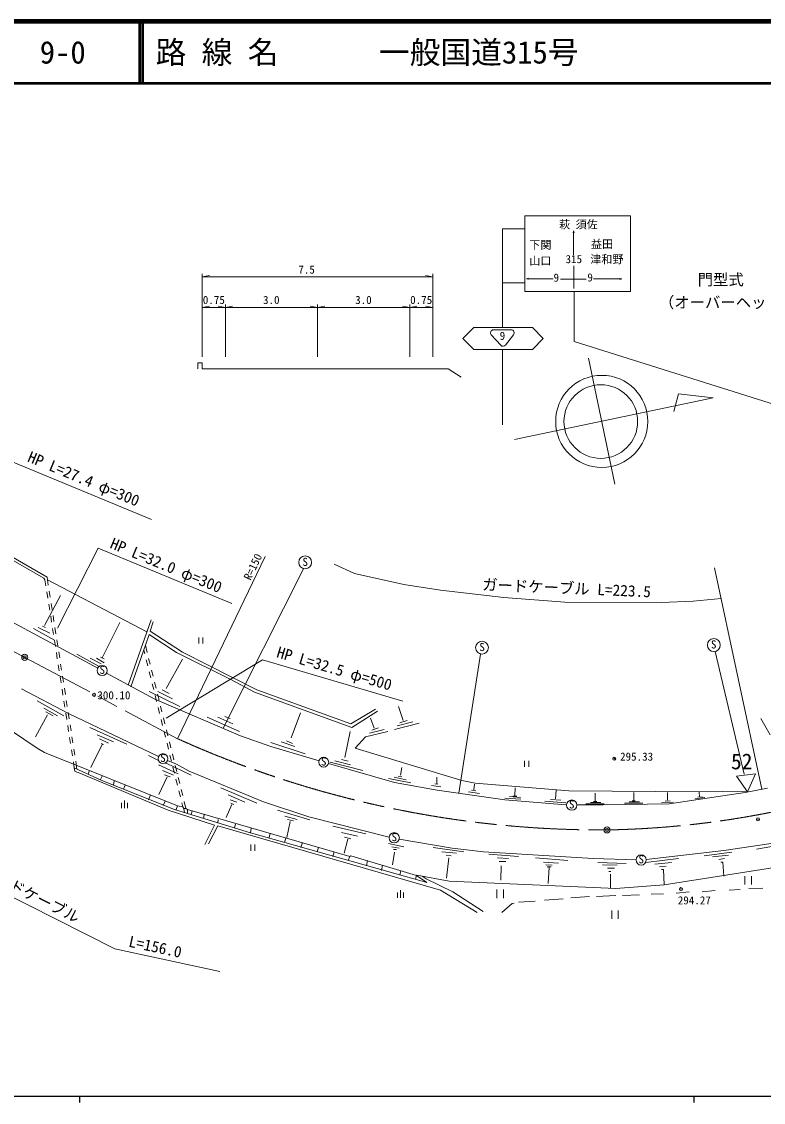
# Model space of a CAD drawing. Units: millimetres, scale not verified. Extents: x 40000 to 680000, y 20000 to 380000.
# Drawn here: x 158572 to 279292, y 204000 to 380000 of the extents above; entities that cross this region are included whole.
import ezdxf
from ezdxf.enums import TextEntityAlignment as Align

# ---------------------------------------------------------------- set-up
doc = ezdxf.new("R2010")
doc.units = ezdxf.units.MM
doc.header["$LTSCALE"] = 1000
doc.header["$PDMODE"] = 32
doc.header["$PDSIZE"] = 500
doc.linetypes.add('CHAIN', pattern=[18.5, 12, -1.5, 3.5, -1.5])
for name, color, linetype, lineweight in [('M-BGD', 7, 'Continuous', 13), ('M-BMK', 2, 'CHAIN', 13), ('M-BMK-SRVR', 3, 'Continuous', 13), ('M-STR-HTXT', 7, 'Continuous', 13), ('M-STR-STRC', 7, 'Continuous', 13), ('M-TTL', 2, 'Continuous', 140), ('M-TTL-BAND', 7, 'Continuous', 25), ('M-TTL-LINE', 7, 'Continuous', 50)]:
    doc.layers.add(name, color=color, linetype=linetype, lineweight=lineweight)
doc.layers.add('M-BMK-HTXT', color=7, linetype='Continuous')
doc.layers.add('M-TTL-TXT', color=7, linetype='Continuous')
doc.styles.add('ＭＳ ゴシック', font='')
doc.styles.add('ＭＳ 明朝', font='')
doc.styles.get('ＭＳ ゴシック').set_extended_font_data('MS Gothic')
doc.styles.get('ＭＳ 明朝').set_extended_font_data('MS Mincho')

msp = doc.modelspace()

# ---------------------------------------------------------------- linework, layer by layer
at = {"layer": 'M-BGD'}
for p, q in [((187980, 326432), (187980, 338932)), ((187980, 338432), (189161, 338640)), ((187980, 338432), (225480, 338432)), ((225480, 338432), (224298, 338640)), ((225480, 325432), (225480, 338932)), ((187980, 325432), (187980, 333932)), ((187980, 333432), (189161, 333640)), ((187980, 333432), (191730, 333432)), ((191730, 333432), (190548, 333640)), ((191730, 325432), (191730, 333932)), ((191730, 333432), (192911, 333640)), ((191730, 333432), (206730, 333432)), ((206730, 333432), (205548, 333640)), ((206730, 325432), (206730, 333932)), ((206730, 333432), (207911, 333640)), ((206730, 333432), (221730, 333432)), ((221730, 333432), (220548, 333640)), ((221730, 325432), (221730, 333932)), ((221730, 333432), (222911, 333640)), ((221730, 333432), (225480, 333432)), ((225480, 333432), (224298, 333640)), ((225480, 325432), (225480, 333932)), ((187230, 323432), (187230, 324432)), ((187230, 324432), (187980, 324432)), ((187980, 324432), (187980, 323432)), ((187980, 323432), (191730, 323432)), ((191730, 323432), (206730, 323432)), ((206730, 323432), (221730, 323432)), ((221730, 323432), (225480, 323432)), ((225480, 323432), (227980, 323432)), ((227980, 323432), (230097, 322077)), ((149590, 297067), (162713, 289532)), ((150352, 296136), (162205, 289363)), ((136898, 293042), (170955, 274689)), ((198189, 292919), (183949, 263224)), ((204454, 290887), (191350, 264932)), ((271341, 291056), (279023, 254980)), ((162205, 289363), (162375, 289109)), ((162375, 289109), (162530, 288113)), ((162713, 289532), (162917, 288225)), ((162798, 289109), (167455, 286653)), ((162684, 287125), (162837, 286137)), ((163071, 287237), (163224, 286249)), ((164915, 286569), (162321, 281636)), ((162991, 285149), (163145, 284160)), ((163378, 285261), (163532, 284273)), ((167455, 286653), (178969, 280642)), ((163299, 283172), (163453, 282184)), ((163686, 283285), (163840, 282296)), ((174567, 282166), (171688, 276409)), ((179647, 282589), (175921, 271921)), ((179985, 282251), (179477, 280727)), ((160512, 281150), (163899, 279287)), ((161274, 281319), (163137, 280388)), ((161951, 281573), (162459, 281319)), ((163607, 281196), (163760, 280208)), ((163994, 281308), (164148, 280320)), ((178715, 278441), (179308, 280219)), ((179308, 280219), (183795, 277255)), ((179477, 280727), (184727, 277340)), ((163914, 279220), (164068, 278232)), ((164301, 279332), (164455, 278344)), ((178715, 278441), (176345, 271667)), ((178715, 278441), (179004, 277279)), ((187397, 279724), (187397, 278708)), ((188074, 279724), (188074, 278708)), ((164222, 277244), (164376, 276256)), ((164609, 277356), (164763, 276368)), ((167539, 277001), (171218, 274995)), ((169741, 276324), (171519, 275393)), ((170757, 276324), (172027, 275562)), ((171434, 276493), (172027, 276239)), ((178455, 277697), (178620, 277035)), ((183795, 277255), (192601, 272853)), ((184727, 277340), (196834, 271159)), ((233241, 277001), (229702, 254336)), ((276167, 257443), (271446, 277439)), ((164530, 275268), (164683, 274279)), ((164917, 275380), (165071, 274392)), ((178861, 276064), (179102, 275094)), ((179245, 276309), (179486, 275338)), ((184727, 276155), (182102, 271413)), ((164837, 273291), (164991, 272303)), ((165224, 273404), (165378, 272416)), ((172394, 273914), (180259, 269675)), ((179343, 274123), (179584, 273153)), ((179727, 274368), (179968, 273397)), ((196495, 270821), (192601, 272853)), ((158565, 271329), (166185, 267349)), ((165145, 271315), (165299, 270327)), ((165532, 271427), (165686, 270439)), ((179825, 272182), (180066, 271212)), ((180209, 272427), (180450, 271456)), ((181425, 271159), (182610, 270567)), ((196834, 271159), (212159, 265656)), ((161105, 269381), (165423, 266926)), ((165453, 269339), (165606, 268351)), ((165840, 269451), (165994, 268463)), ((179335, 270911), (184303, 268450)), ((180259, 269675), (194209, 263709)), ((180307, 270241), (180548, 269271)), ((180691, 270486), (180932, 269515)), ((180747, 270905), (183118, 269720)), ((212328, 265063), (196495, 270821)), ((150352, 268873), (161105, 261677)), ((162205, 268196), (164407, 266926)), ((162500, 267622), (163729, 266926)), ((180789, 268300), (181031, 267330)), ((181174, 268545), (181415, 267574)), ((212159, 265656), (216138, 268027)), ((216477, 267688), (212328, 265063)), ((219901, 268495), (220650, 266186)), ((162798, 267095), (160851, 263539)), ((165760, 267363), (165914, 266375)), ((166147, 267475), (166301, 266487)), ((166185, 267349), (180858, 260350)), ((181272, 266359), (181513, 265389)), ((181656, 266604), (181897, 265633)), ((188791, 266757), (194040, 264386)), ((190484, 266757), (192939, 265656)), ((191669, 266841), (192516, 266503)), ((203946, 267434), (202422, 263370)), ((215372, 266553), (215954, 264930)), ((222234, 265995), (219694, 265317)), ((221303, 266164), (220117, 265825)), ((278876, 266503), (280400, 263878)), ((166068, 265387), (166222, 264399)), ((166455, 265499), (166609, 264511)), ((169656, 265063), (175667, 262354)), ((181754, 264418), (181995, 263448)), ((182138, 264663), (182379, 263692)), ((212030, 264396), (211183, 260163)), ((218170, 264386), (214529, 263539)), ((217577, 264725), (215207, 264132)), ((215545, 264640), (216646, 264979)), ((223250, 265741), (219271, 264725)), ((166376, 263410), (166529, 262422)), ((166763, 263523), (166917, 262535)), ((171688, 262269), (169825, 258544)), ((170841, 263878), (173551, 262693)), ((171265, 263201), (172704, 262523)), ((171519, 262439), (171916, 262262)), ((182236, 262477), (182477, 261506)), ((182620, 262722), (182861, 261751)), ((194209, 263709), (199120, 261931)), ((199120, 262608), (204708, 260745)), ((200813, 262693), (203015, 261931)), ((201660, 262862), (202676, 262439)), ((214529, 263539), (212836, 261677)), ((161105, 261677), (162290, 260999)), ((162290, 260999), (183965, 252279)), ((166683, 261434), (166837, 260446)), ((167070, 261546), (167224, 260558)), ((179223, 260491), (180841, 259654)), ((182718, 260536), (182959, 259565)), ((183102, 260781), (183343, 259810)), ((199120, 261931), (206971, 259641)), ((212836, 261677), (230193, 256427)), ((166991, 259458), (167146, 258462)), ((167378, 259570), (167582, 258263)), ((180832, 258967), (184049, 257528)), ((181833, 259221), (182102, 259221)), ((182102, 259221), (186166, 257274)), ((182313, 259661), (183759, 259053)), ((183584, 258840), (183825, 257869)), ((183759, 259053), (185827, 257951)), ((208518, 259193), (219271, 256089)), ((214106, 258036), (208772, 259391)), ((209534, 259645), (212074, 258967)), ((210635, 259814), (211735, 259560)), ((240437, 259645), (240437, 258629)), ((241115, 259645), (241115, 258629)), ((167146, 258462), (171603, 256427)), ((167146, 258462), (167230, 257920)), ((167230, 257920), (167562, 257793)), ((167793, 257697), (167562, 257793)), ((182441, 251601), (167793, 257697)), ((169571, 257951), (169402, 257443)), ((171688, 257105), (171434, 256597)), ((182271, 257020), (180917, 254141)), ((181509, 258036), (183287, 257274)), ((181848, 257359), (182752, 257013)), ((183200, 258595), (183441, 257624)), ((185827, 257951), (197935, 252956)), ((219827, 257130), (220456, 257020)), ((220456, 258544), (220208, 257297)), ((274897, 257105), (278029, 257528)), ((276711, 254550), (274897, 257105)), ((278029, 257528), (276711, 254550)), ((171603, 256427), (183457, 251686)), ((173635, 256343), (173551, 255665)), ((175413, 255665), (175159, 254988)), ((183682, 256654), (183923, 255683)), ((184067, 256899), (184308, 255928)), ((190992, 255242), (196834, 252702)), ((218255, 256766), (221900, 256051)), ((219186, 256935), (221133, 256512)), ((219271, 256089), (226213, 254819)), ((225282, 255581), (226806, 255411)), ((225828, 255882), (226298, 255835)), ((226129, 256935), (226129, 255919)), ((230193, 256427), (232394, 256004)), ((232271, 255805), (232187, 254874)), ((232394, 256004), (247634, 254734)), ((238906, 255225), (238821, 253955)), ((179562, 254057), (179223, 253295)), ((184165, 254713), (184406, 253742)), ((184549, 254958), (184790, 253987)), ((192177, 254057), (194887, 252871)), ((226213, 254819), (237220, 253295)), ((231293, 254565), (233071, 254311)), ((232511, 254723), (231801, 254819)), ((239845, 253379), (237220, 253549)), ((237982, 253803), (239760, 253633)), ((239171, 253840), (238490, 253887)), ((245566, 254836), (245474, 253458)), ((247634, 254734), (268801, 254565)), ((251911, 254366), (251911, 253011)), ((258197, 254447), (258197, 253093)), ((263712, 253204), (263665, 254452)), ((276336, 254480), (263975, 252617)), ((268214, 253409), (269782, 253635)), ((268642, 253677), (269360, 253757)), ((268801, 254565), (276612, 254690)), ((268912, 253782), (268833, 254494)), ((279977, 255157), (276336, 254480)), ((174805, 251935), (174805, 252793)), ((175295, 251935), (175295, 253160)), ((175785, 251935), (175785, 252793)), ((181933, 253041), (181594, 252363)), ((183457, 251686), (195818, 247876)), ((183965, 252279), (183711, 251686)), ((183965, 252279), (184811, 252109)), ((184647, 252772), (184811, 252109)), ((184811, 252109), (184981, 251855)), ((184981, 251855), (185065, 251178)), ((184981, 251855), (185319, 251855)), ((185031, 253017), (185319, 251855)), ((185319, 251855), (185573, 251686)), ((185573, 251686), (211989, 244066)), ((185573, 251686), (185573, 251093)), ((192770, 252533), (191839, 250416)), ((192516, 253295), (193617, 252871)), ((192601, 252702), (193084, 252534)), ((197935, 252956), (205301, 250501)), ((237220, 253295), (247126, 252448)), ((243739, 253041), (247126, 252787)), ((247263, 252448), (247126, 252448)), ((253222, 252448), (248934, 252448)), ((250408, 252620), (253371, 252620)), ((252837, 252848), (251168, 252848)), ((251657, 253011), (252165, 253011)), ((263975, 252617), (253222, 252448)), ((256693, 252702), (259657, 252702)), ((259123, 252930), (257453, 252930)), ((257943, 253093), (258451, 253093)), ((262721, 252767), (264624, 252876)), ((263329, 253063), (264125, 253095)), ((189976, 249146), (182441, 251601)), ((186335, 251432), (186166, 250924)), ((188283, 250839), (188198, 250247)), ((190569, 250077), (190484, 249485)), ((200221, 251601), (205470, 249993)), ((201406, 250585), (203438, 250077)), ((201829, 250077), (202845, 249823)), ((205301, 250501), (218382, 247209)), ((188367, 246013), (189976, 249146)), ((188960, 246098), (190484, 249061)), ((190484, 249061), (226721, 238563)), ((193363, 249315), (193193, 248723)), ((195903, 248638), (195818, 247876)), ((202266, 249758), (201728, 247142)), ((209195, 248977), (214614, 247707)), ((195818, 247876), (223758, 240002)), ((199035, 247707), (198781, 247029)), ((201574, 247070), (201374, 246310)), ((210635, 247961), (213259, 247368)), ((211679, 246869), (211079, 244563)), ((211143, 247199), (212159, 246945)), ((220011, 246850), (228669, 245421)), ((195849, 245974), (195849, 244958)), ((196526, 245974), (196526, 244958)), ((204258, 246296), (204031, 245505)), ((206909, 245505), (206655, 244828)), ((209449, 244828), (209195, 244066)), ((218255, 246183), (220795, 245590)), ((218847, 245590), (220033, 245421)), ((219271, 244743), (218932, 242711)), ((219101, 245167), (219609, 245167)), ((225536, 245505), (230531, 244828)), ((226975, 244828), (229346, 244574)), ((228669, 245421), (233749, 244828)), ((233749, 244828), (251613, 243727)), ((272865, 244997), (260235, 243556)), ((274135, 244743), (269647, 244151)), ((282009, 246352), (272865, 244997)), ((282517, 246013), (278199, 245251)), ((211989, 244066), (211735, 243389)), ((212159, 244151), (211989, 244066)), ((222827, 240933), (212159, 244151)), ((214868, 243389), (214699, 242542)), ((227653, 244235), (228499, 244151)), ((228076, 243812), (227737, 240510)), ((234595, 244405), (239421, 244066)), ((236035, 243812), (237813, 243727)), ((236289, 243219), (237389, 243219)), ((242215, 243812), (247465, 243389)), ((243485, 243135), (245941, 242965)), ((251613, 243727), (258566, 243482)), ((252375, 243050), (256947, 242881)), ((265499, 243727), (260165, 243050)), ((264313, 243050), (261604, 242796)), ((273627, 244235), (271002, 243981)), ((272949, 243727), (272018, 243558)), ((272357, 243135), (272695, 243135)), ((272695, 243135), (272865, 240849)), ((217323, 242627), (217154, 241780)), ((220287, 241780), (220117, 241018)), ((236627, 242542), (236543, 240171)), ((243909, 242711), (244925, 242627)), ((244085, 242368), (244731, 242350)), ((244417, 242288), (244247, 239663)), ((253137, 242711), (255508, 242627)), ((253899, 242119), (255085, 242119)), ((254153, 241611), (254492, 241611)), ((254407, 241187), (254407, 238901)), ((263467, 242457), (262366, 242373)), ((262705, 241949), (263043, 241949)), ((263043, 241949), (263128, 239409)), ((282855, 242542), (263128, 239409)), ((222827, 240933), (222657, 240341)), ((222911, 241018), (222827, 240933)), ((224520, 239833), (222827, 240933)), ((228161, 240002), (222911, 241018)), ((224435, 240425), (223747, 240856)), ((223758, 240002), (224540, 239819)), ((228753, 238309), (224435, 240425)), ((255254, 238817), (228161, 240002)), ((263128, 239409), (255254, 238817)), ((276293, 240863), (276293, 239463)), ((277343, 239463), (277343, 240863)), ((219759, 237322), (219759, 238179)), ((220249, 237322), (220249, 238547)), ((220739, 237322), (220739, 238179)), ((226721, 238563), (232733, 234922)), ((233664, 235091), (228753, 238309)), ((235936, 238648), (235936, 237248)), ((236986, 237248), (236986, 238648)), ((255254, 237716), (252121, 237547)), ((259149, 237801), (256355, 237716)), ((263043, 237970), (261011, 237885)), ((267192, 238309), (265075, 238055)), ((271425, 238478), (269309, 238309)), ((275489, 238647), (273711, 238563)), ((279215, 238901), (276929, 238817)), ((238405, 236361), (236712, 234922)), ((238744, 236446), (238405, 236361)), ((242131, 236785), (239421, 236615)), ((246703, 237123), (243655, 236954)), ((251021, 237547), (247973, 237293)), ((254613, 235271), (254613, 233871)), ((255663, 233871), (255663, 235271))]:
    msp.add_line(p, q, dxfattribs=at)
for centre, radius in [((204719, 291937), 1050), ((233506, 278051), 1050), ((271229, 278467), 1050), ((171688, 274326), 818), ((181576, 259985), 805), ((207741, 259404), 805), ((248099, 252412), 836), ((219209, 247087), 836), ((259402, 243476), 836)]:
    msp.add_circle(centre, radius, dxfattribs=at)
for p in [(255020, 259957), (278407, 250083), (265881, 238729)]:
    msp.add_point(p, dxfattribs=at)
at = {"layer": 'M-BMK'}
for q in [(70529, 323647), (183949, 263224)]:
    msp.add_line((159078, 276474), q, dxfattribs=at)
for centre, radius, start, end in [((251252, 397744), 149398, 270.99746, 299.27338), ((252940, 415969), 167603, 245.69253, 270.31197)]:
    msp.add_arc(centre, radius, start, end, dxfattribs=at)
at = {"layer": 'M-BMK-SRVR'}
for centre in [(159078, 276474), (253853, 248369)]:
    msp.add_circle(centre, 500, dxfattribs=at)
for p in [(159078, 276474), (253853, 248369)]:
    msp.add_point(p, dxfattribs=at)
at = {"layer": 'M-STR-HTXT'}
for p, q in [((179724, 298933), (156025, 308751)), ((164407, 281235), (171011, 294273)), ((171011, 294273), (192802, 285233)), ((209449, 291649), (212751, 290125)), ((212751, 290125), (220795, 288347)), ((220795, 288347), (226721, 287415)), ((226721, 287415), (237051, 286230)), ((237051, 286230), (246957, 285468)), ((246957, 285468), (262705, 285383)), ((262705, 285383), (267869, 285637)), ((272405, 286057), (267869, 285637)), ((197765, 276070), (182102, 266587)), ((220630, 269323), (197765, 276070)), ((244658, 253302), (246312, 253203)), ((143283, 244431), (173748, 228979)), ((173748, 228979), (190810, 225306))]:
    msp.add_line(p, q, dxfattribs=at)
msp.add_point((170356, 270366), dxfattribs=at)
at = {"layer": 'M-STR-STRC'}
for p, q in [((240470, 336027), (240470, 348377)), ((240470, 348377), (257682, 348377)), ((257682, 348377), (257682, 336027)), ((240470, 346281), (236827, 346281)), ((236827, 346281), (236827, 330185)), ((248414, 345954), (248331, 345620)), ((248414, 342010), (248414, 345954)), ((248414, 345954), (248497, 345620)), ((248433, 336532), (248433, 340205)), ((240753, 338121), (241086, 338204)), ((245106, 338121), (240753, 338121)), ((240753, 338121), (241086, 338037)), ((246250, 338076), (250455, 338076)), ((251648, 338091), (256277, 338091)), ((256277, 338091), (255944, 338174)), ((256277, 338091), (255944, 338008)), ((240470, 337488), (236827, 337488)), ((257682, 336027), (240470, 336027)), ((248492, 327933), (248492, 336027)), ((232168, 330185), (230385, 328402)), ((232168, 330185), (241696, 330185)), ((235369, 329807), (238228, 329807)), ((241696, 330185), (243480, 328402)), ((232168, 326619), (230385, 328402)), ((236550, 327293), (235002, 328968)), ((238621, 328999), (237311, 327324)), ((241696, 326619), (243480, 328402)), ((357169, 293671), (248492, 327933)), ((232168, 326619), (241696, 326619)), ((236827, 326619), (236827, 314352)), ((250835, 325214), (255126, 304657)), ((238786, 311973), (271118, 318722)), ((265491, 319392), (264721, 316492)), ((271118, 318722), (265491, 319392))]:
    msp.add_line(p, q, dxfattribs=at)
for centre, radius in [((252989, 314894), 7500), ((252832, 314870), 6000)]:
    msp.add_circle(centre, radius, dxfattribs=at)
for centre, start, end in [((235369, 329307), 90, 222.74229), ((238228, 329307), 321.9502, 90), ((236917, 327632), 222.74229, 321.9502)]:
    msp.add_arc(centre, 500, start, end, dxfattribs=at)
at = {"layer": 'M-TTL'}
msp.add_line((680000, 380000), (40000, 380000), dxfattribs=at)
at = {"layer": 'M-TTL-BAND'}
for p, q in [((40000, 205000), (579000, 205000)), ((168000, 205000), (168000, 204000)), ((268000, 205000), (268000, 204000))]:
    msp.add_line(p, q, dxfattribs=at)
at = {"layer": 'M-TTL-LINE'}
for p, q in [((177750, 380000), (177750, 370000)), ((178250, 380000), (178250, 370000)), ((40000, 370000), (680000, 370000))]:
    msp.add_line(p, q, dxfattribs=at)

# ---------------------------------------------------------------- texts
at = {"layer": 'M-BGD', "style": 'ＭＳ ゴシック'}
for s, height, p in [('7.5', 1320, (203602, 338569)), ('0.75', 1320, (188059, 333618)), ('3.0', 1320, (197854, 333618)), ('3.0', 1320, (212854, 333618)), ('0.75', 1320, (221809, 333618)), ('S', 1320, (204274, 290964)), ('S', 1320, (233064, 277094)), ('S', 1320, (270757, 277525)), ('S', 1320, (171237, 273391)), ('300.10', 1320, (170896, 269243)), ('S', 1320, (181117, 259037)), ('295.33', 1320, (255967, 259252)), ('52', 2566, (274020, 257472)), ('S', 1320, (207282, 258457)), ('S', 1320, (247651, 251473)), ('S', 1320, (218762, 246147)), ('S', 1320, (258955, 242537)), ('294.27', 1320, (265361, 235847))]:
    msp.add_text(s, height=height, dxfattribs=at).set_placement(p, align=Align.BOTTOM_LEFT)
msp.add_text('R=150', height=1320, rotation=64.381, dxfattribs=at).set_placement((196183, 288735), align=Align.BOTTOM_LEFT)
at = {"layer": 'M-BMK-HTXT', "style": 'ＭＳ ゴシック'}
msp.add_text('HP L=27.4 φ=300', height=1833, rotation=337.496, dxfattribs=at).set_placement((159183, 307904), align=Align.BOTTOM_LEFT)
at = {"layer": 'M-STR-HTXT', "style": 'ＭＳ ゴシック'}
for s, rotation, p in [('HP L=32.0 φ=300', 337.496, (172605, 293816)), ('ガードケーブル L=223.5', 357.488, (233472, 286900)), ('HP L=32.5 φ=500', 343.56, (199789, 275991)), ('ガードケーブル', 333.107, (151598, 240562)), ('L=156.0', 347.851, (175756, 228832))]:
    msp.add_text(s, height=1833, rotation=rotation, dxfattribs=at).set_placement(p, align=Align.BOTTOM_LEFT)
at = {"layer": 'M-STR-STRC'}
for s, height, style, p in [('萩 須佐', 1320, 'ＭＳ 明朝', (246048, 345911)), ('下関', 1320, 'ＭＳ 明朝', (241199, 342585)), ('益田', 1320, 'ＭＳ 明朝', (251229, 342714)), ('山口', 1320, 'ＭＳ 明朝', (241186, 339990)), ('315', 1320, 'ＭＳ 明朝', (247093, 340270)), ('津和野', 1320, 'ＭＳ 明朝', (251122, 340238)), ('9', 1320, 'ＭＳ 明朝', (245142, 337254)), ('9', 1320, 'ＭＳ 明朝', (250647, 337288)), ('門型式', 1833, 'ＭＳ ゴシック', (268606, 336511)), ('（オーバーヘッド）', 1833, 'ＭＳ ゴシック', (262294, 332811)), ('9', 1320, 'ＭＳ 明朝', (236374, 327783))]:
    msp.add_text(s, height=height, dxfattribs=dict(at, style=style)).set_placement(p, align=Align.BOTTOM_LEFT)
at = {"layer": 'M-TTL-TXT', "style": 'ＭＳ ゴシック'}
for s, p in [('9-0', (161521, 375000)), ('路 線 名', (180380, 375000)), ('一般国道315号', (216734, 375000))]:
    msp.add_text(s, height=3666, dxfattribs=at).set_placement(p, align=Align.MIDDLE_LEFT)

doc.saveas('drawing.dxf')
